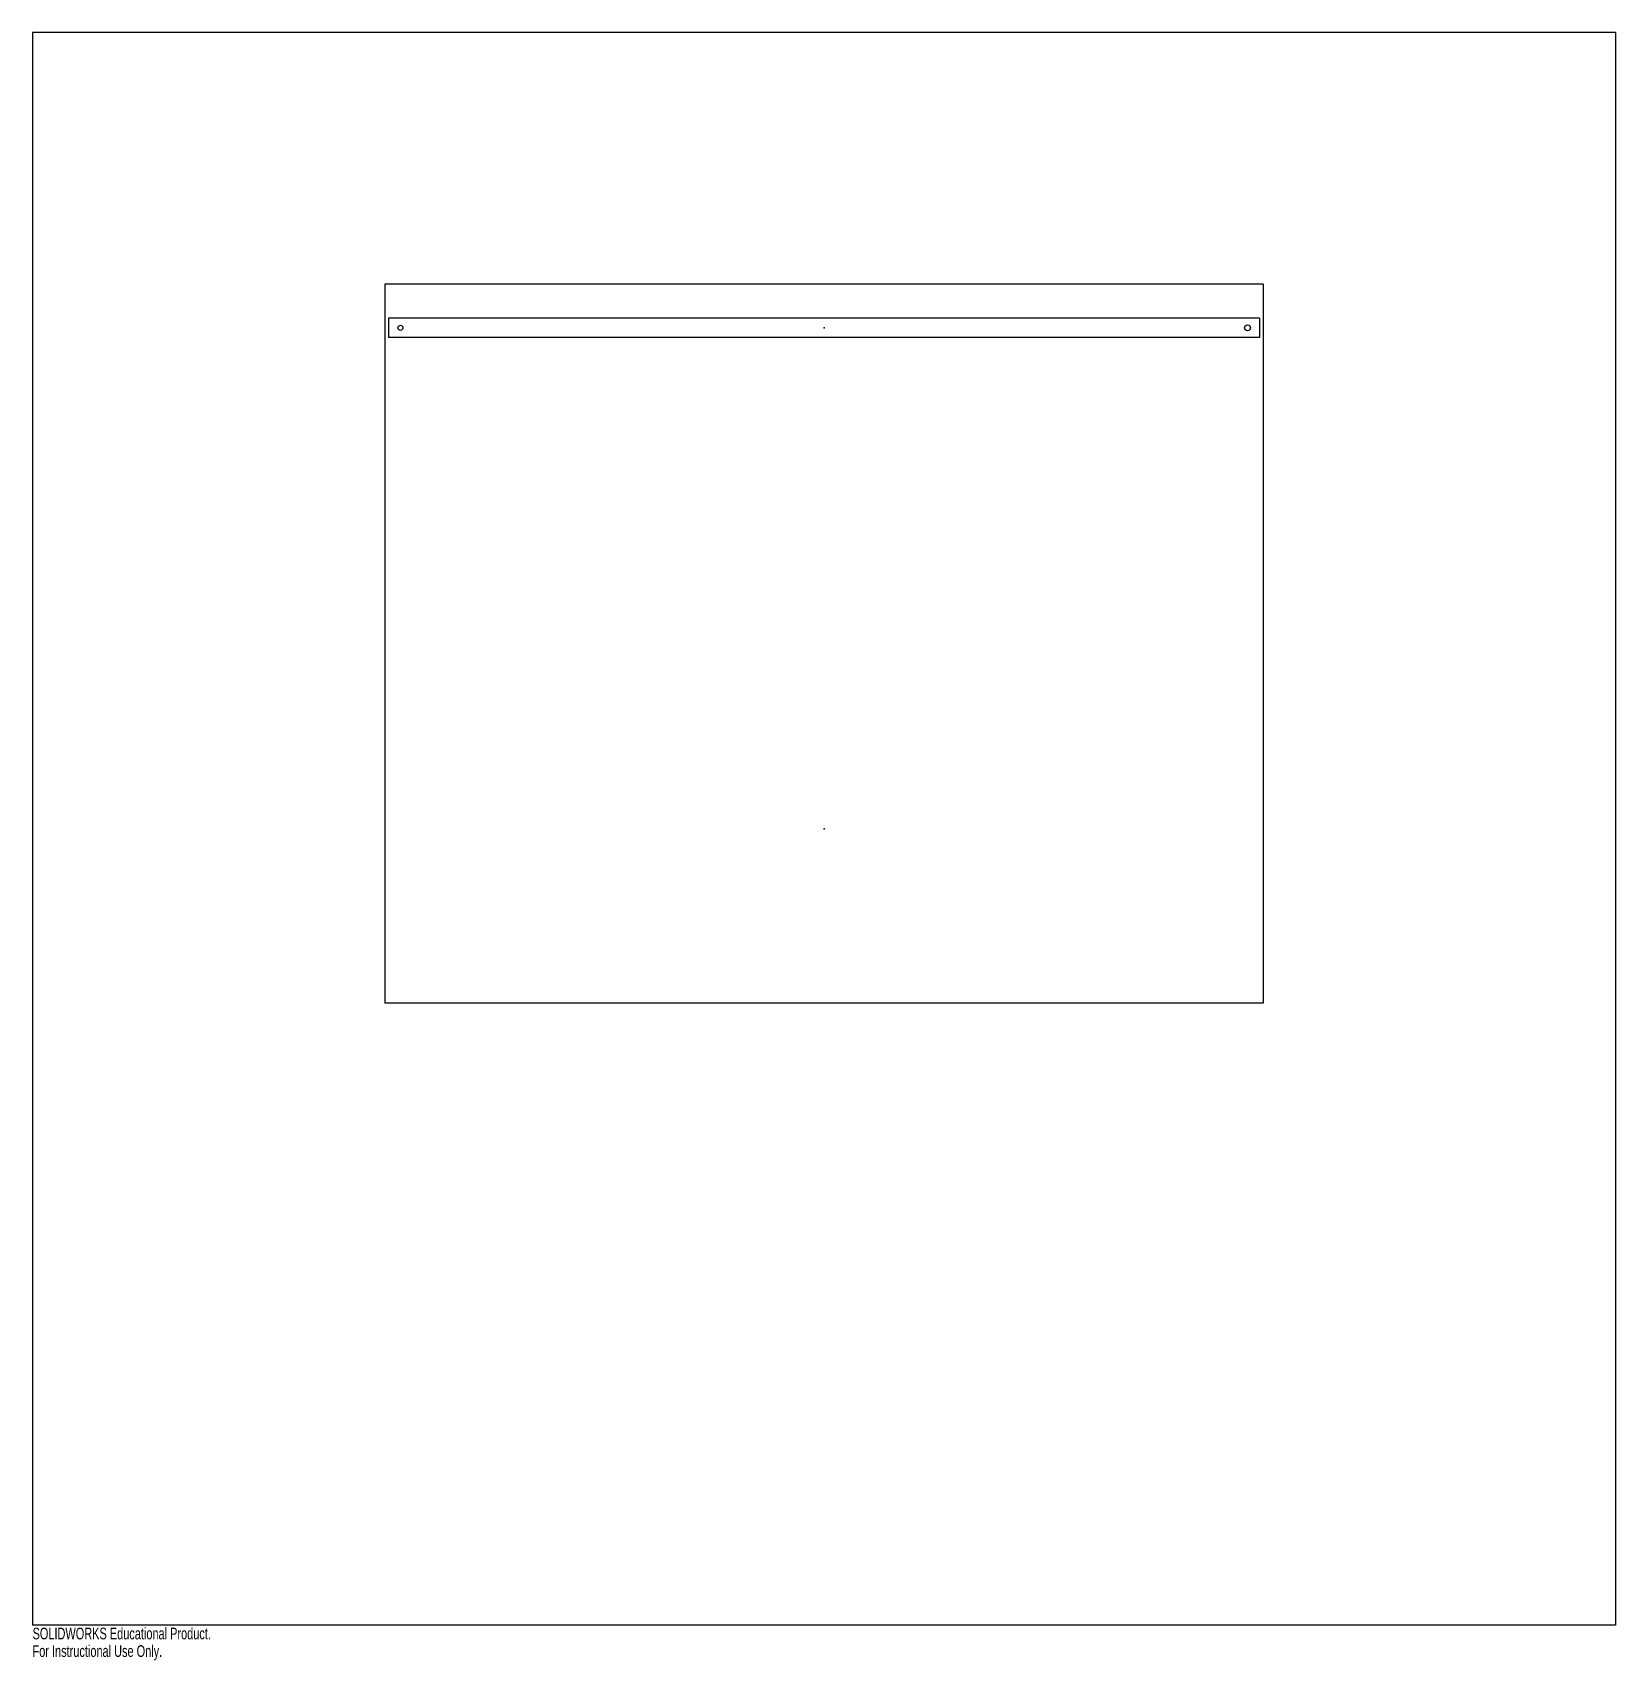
# Model space of a CAD drawing. Header units: millimetres. Extents: x -327 to 327, y -344 to 329.
import ezdxf

# ---------------------------------------------------------------- set-up
doc = ezdxf.new("R2010")
doc.units = ezdxf.units.MM
doc.header["$PDSIZE"] = -1
doc.styles.add('SLDTEXTSTYLE0', font='TXT', dxfattribs={"width": 0.7})

msp = doc.modelspace()

# ---------------------------------------------------------------- linework, layer by layer
at = {"color": 7, "linetype": 'Continuous'}
for p, q in [((327, 329), (-327, 329)), ((-327, 329), (-327, -329)), ((327, 329), (327, -329)), ((181.5, 225), (-181.5, 225)), ((-181.5, 225), (-181.5, -72)), ((181.5, 225), (181.5, -72)), ((180, 211), (-180, 211)), ((-180, 211), (-180, 203)), ((180, 211), (180, 203)), ((180, 203), (-180, 203)), ((181.5, -72), (-181.5, -72)), ((327, -329), (-327, -329))]:
    msp.add_line(p, q, dxfattribs=at)
for centre, radius in [((-175, 207), 1.05), ((175, 207), 1.2)]:
    msp.add_circle(centre, radius, dxfattribs=at)
for p in [(0, 207), (0, 0)]:
    msp.add_point(p, dxfattribs=at)

# ---------------------------------------------------------------- texts
at = {"color": 7, "linetype": 'Continuous', "char_height": 4.8336, "attachment_point": 1, "style": 'SLDTEXTSTYLE0'}
for s, insert in [('SOLIDWORKS Educational Product.', (-327, -330.02)), ('For Instructional Use Only.', (-327, -337.27))]:
    msp.add_mtext(s, dxfattribs=dict(at, insert=insert))

doc.saveas('drawing.dxf')
